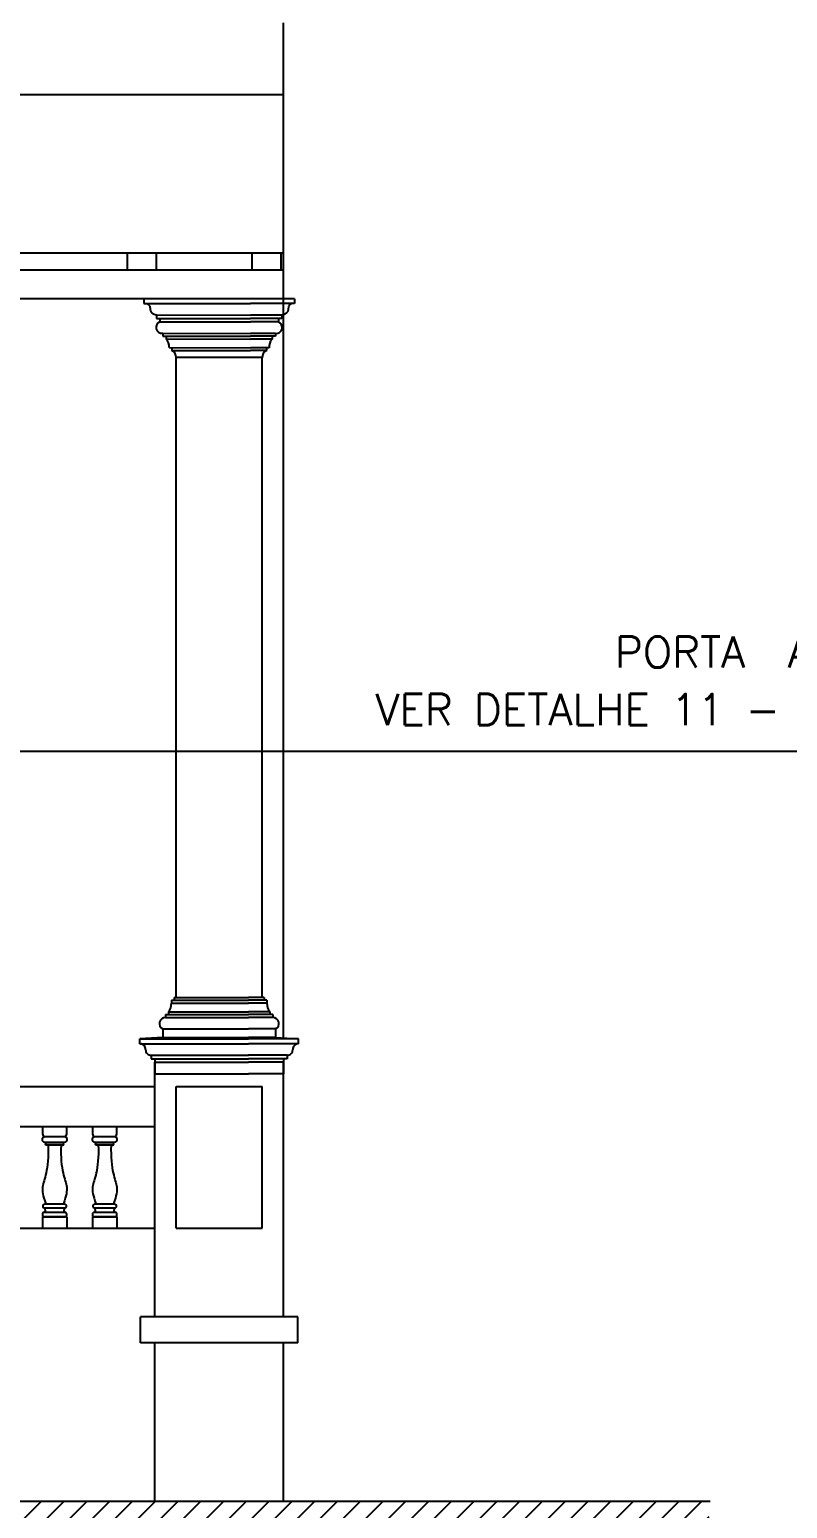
# Model space of a CAD drawing. Extents: x -1098 to 3016, y -832 to 644.
# Drawn here: x -566.4 to -513.4, y 132.4 to 235.7 of the extents above; entities that cross this region are included whole.
import ezdxf

# ---------------------------------------------------------------- set-up
doc = ezdxf.new("R2010")
doc.units = 0
doc.header["$MEASUREMENT"] = 0
for name, color, linetype in [('ESQUADRIAS', 2, 'CONTINUOUS'), ('HACHURA', 1, 'CONTINUOUS'), ('PAREDE', 1, 'CONTINUOUS'), ('PAREDES', 7, 'CONTINUOUS'), ('TERRA', 7, 'CONTINUOUS'), ('VARANDA', 1, 'CONTINUOUS')]:
    doc.layers.add(name, color=color, linetype=linetype)
doc.styles.add('ROMANS', font='romans')
doc.dimstyles.new('ISO-25', dxfattribs={"dimtxt": 10, "dimasz": 3.5, "dimexe": 1.25, "dimexo": 15, "dimgap": 5, "dimtad": 1, "dimdec": 1, "dimtxsty": 'STANDARD', "dimblk": 'DOT', "dimcen": 2.5, "dimclrd": 1, "dimclre": 1, "dimclrt": 2, "dimazin": 3, "dimtfac": 1, "dimtdec": 1, "dimtmove": 0, "dimatfit": 3})

msp = doc.modelspace()

# ---------------------------------------------------------------- hatches: boundary and pattern name
at = {"layer": 'HACHURA'}
h = msp.add_hatch(dxfattribs=at)
h.set_pattern_fill('ANSI31', color=256, scale=9, style=0)
h.set_pattern_definition([(45, (-17679.8451, -3286.2022), (-0.79549513, 0.79549513), [])])
h.paths.add_polyline_path([(-518.8, 132.877), (-519.884, 117.332), (-880.298, 117.332), (-880.298, 132.877)])

# ---------------------------------------------------------------- linework, layer by layer
at = {"layer": 'PAREDE', "color": 4}
for points in [[(-548.612, 165.222), (-548.612, 236.144)], [(-609.182, 231.144), (-548.612, 231.144)], [(-589.604, 220.077), (-548.612, 220.077)], [(-559.508, 218.877), (-559.508, 220.077), (-557.508, 220.077), (-557.508, 218.877)], [(-589.604, 218.877), (-548.612, 218.877)], [(-592.592, 216.877), (-548.612, 216.877)], [(-558.372, 216.877), (-555.312, 216.877)], [(-558.372, 216.877), (-558.372, 216.537)], [(-558.372, 216.537), (-550.913, 216.525)], [(-558.172, 216.537), (-558.119, 216.508), (-558.076, 216.479), (-558.042, 216.451), (-558.014, 216.423), (-557.994, 216.394), (-557.978, 216.366), (-557.966, 216.337), (-557.958, 216.308), (-557.951, 216.278), (-557.946, 216.248), (-557.942, 216.218), (-557.938, 216.188), (-557.935, 216.159), (-557.932, 216.13), (-557.929, 216.103), (-557.925, 216.077), (-557.919, 216.053), (-557.912, 216.03), (-557.904, 216.009), (-557.895, 215.988), (-557.884, 215.968), (-557.872, 215.949), (-557.859, 215.93), (-557.844, 215.911), (-557.827, 215.891), (-557.807, 215.871), (-557.78, 215.851), (-557.747, 215.829), (-557.703, 215.808), (-557.647, 215.785), (-557.578, 215.761), (-557.492, 215.737)], [(-548.053, 216.525), (-548.106, 216.496), (-548.149, 216.467), (-548.183, 216.439), (-548.211, 216.411), (-548.231, 216.382), (-548.247, 216.354), (-548.259, 216.325), (-548.267, 216.296), (-548.274, 216.266), (-548.279, 216.236), (-548.283, 216.206), (-548.287, 216.176), (-548.29, 216.147), (-548.293, 216.118), (-548.296, 216.091), (-548.3, 216.065), (-548.306, 216.041), (-548.313, 216.018), (-548.321, 215.997), (-548.33, 215.976), (-548.341, 215.956), (-548.353, 215.937), (-548.366, 215.918), (-548.381, 215.899), (-548.398, 215.879), (-548.419, 215.859), (-548.445, 215.839), (-548.478, 215.817), (-548.522, 215.796), (-548.578, 215.773), (-548.647, 215.749), (-548.733, 215.725)], [(-547.853, 216.865), (-547.853, 216.525)], [(-557.492, 215.737), (-557.492, 215.497)], [(-557.252, 215.497), (-557.252, 215.257)], [(-548.973, 215.485), (-548.973, 215.245)], [(-548.733, 215.725), (-548.733, 215.485)], [(-557.052, 214.457), (-557.052, 214.257)], [(-556.812, 214.257), (-556.812, 214.057)], [(-549.413, 214.245), (-549.413, 214.045)], [(-549.173, 214.445), (-549.173, 214.245)], [(-556.412, 213.457), (-556.412, 213.257)], [(-549.813, 213.445), (-549.813, 213.245)], [(-556.112, 168.057), (-556.112, 212.777)], [(-556.112, 212.777), (-550.113, 212.777)], [(-550.112, 168.057), (-550.113, 212.777)], [(-556.452, 167.857), (-556.452, 167.657)], [(-556.252, 168.057), (-556.252, 167.857)], [(-549.972, 168.057), (-549.972, 167.857)], [(-549.772, 167.857), (-549.772, 167.657)], [(-556.852, 166.857), (-556.852, 166.657)], [(-556.652, 167.057), (-556.652, 166.857)], [(-549.572, 167.057), (-549.572, 166.857)], [(-549.372, 166.857), (-549.372, 166.657)], [(-557.052, 165.857), (-557.052, 165.257)], [(-549.172, 165.857), (-549.172, 165.257)], [(-557.052, 165.257), (-558.652, 165.157)], [(-558.652, 164.817), (-558.652, 165.157)], [(-549.172, 165.257), (-547.572, 165.157)], [(-547.572, 164.817), (-547.572, 165.157)], [(-557.852, 164.017), (-557.852, 163.777)], [(-557.612, 163.777), (-557.612, 163.537)], [(-557.612, 163.537), (-557.612, 162.726)], [(-557.612, 145.737), (-557.612, 163.537)], [(-548.612, 163.777), (-548.612, 163.537)], [(-548.612, 163.537), (-548.612, 162.726)], [(-548.612, 145.737), (-548.612, 163.537)], [(-548.372, 164.017), (-548.372, 163.777)], [(-557.612, 162.726), (-551.072, 162.726)], [(-548.612, 162.726), (-551.072, 162.726)], [(-587.752, 161.837), (-557.612, 161.837)], [(-556.112, 161.837), (-550.112, 161.837)], [(-556.112, 151.937), (-556.112, 161.837)], [(-550.112, 151.937), (-550.112, 161.837)], [(-587.752, 159.037), (-557.612, 159.037)], [(-587.752, 151.937), (-557.612, 151.937)], [(-556.112, 151.937), (-550.112, 151.937)], [(-558.612, 143.937), (-558.612, 145.737)], [(-547.612, 143.937), (-547.612, 145.737)], [(-557.612, 132.877), (-557.612, 143.937)], [(-548.612, 132.877), (-548.612, 143.937)]]:
    msp.add_lwpolyline(points, dxfattribs=at)
at = {"layer": 'PAREDE', "color": 6}
for points in [[(-550.801, 218.877), (-550.801, 220.077), (-548.801, 220.077), (-548.801, 218.877)], [(-547.853, 216.865), (-550.913, 216.865)], [(-556.112, 168.057), (-556.112, 175.915)]]:
    msp.add_lwpolyline(points, dxfattribs=at)
at = {"layer": 'PAREDE', "color": 2}
for points in [[(-547.853, 216.525), (-550.913, 216.525)], [(-557.492, 215.737), (-550.913, 215.725)], [(-557.492, 215.497), (-550.913, 215.485)], [(-557.252, 215.257), (-550.913, 215.245)], [(-548.733, 215.725), (-550.913, 215.725)], [(-548.733, 215.485), (-550.913, 215.485)], [(-548.973, 215.245), (-550.913, 215.245)], [(-557.052, 214.457), (-550.913, 214.445)], [(-557.052, 214.257), (-550.913, 214.245)], [(-556.812, 214.057), (-550.913, 214.045)], [(-549.173, 214.445), (-550.913, 214.445)], [(-549.173, 214.245), (-550.913, 214.245)], [(-549.413, 214.045), (-550.913, 214.045)], [(-556.612, 213.457), (-550.913, 213.445)], [(-556.412, 213.257), (-550.913, 213.245)], [(-549.613, 213.445), (-550.913, 213.445)], [(-549.813, 213.245), (-550.913, 213.245)], [(-556.452, 167.857), (-551.072, 167.857)], [(-556.452, 167.657), (-551.072, 167.657)], [(-556.252, 168.057), (-551.072, 168.057)], [(-549.972, 168.057), (-551.072, 168.057)], [(-549.772, 167.857), (-551.072, 167.857)], [(-549.772, 167.657), (-551.072, 167.657)], [(-556.852, 166.857), (-551.072, 166.857)], [(-556.852, 166.657), (-551.072, 166.657)], [(-556.652, 167.057), (-551.072, 167.057)], [(-549.572, 167.057), (-551.072, 167.057)], [(-549.372, 166.857), (-551.072, 166.857)], [(-549.372, 166.657), (-551.072, 166.657)], [(-557.052, 165.857), (-551.072, 165.857)], [(-549.172, 165.857), (-551.072, 165.857)], [(-558.652, 165.157), (-551.072, 165.157)], [(-558.652, 164.817), (-551.072, 164.817)], [(-557.052, 165.257), (-551.072, 165.257)], [(-549.172, 165.257), (-551.072, 165.257)], [(-547.572, 165.157), (-551.072, 165.157)], [(-547.572, 164.817), (-551.072, 164.817)], [(-557.872, 164.017), (-551.072, 164.017)], [(-557.852, 163.777), (-551.072, 163.777)], [(-557.612, 163.537), (-551.072, 163.537)], [(-548.352, 164.017), (-551.072, 164.017)], [(-548.372, 163.777), (-551.072, 163.777)], [(-548.612, 163.537), (-551.072, 163.537)]]:
    msp.add_lwpolyline(points, dxfattribs=at)
at = {"layer": 'PAREDE', "color": 4}
for centre, radius, start, end in [((-557.105, 214.869), 0.415, 110.73869, 277.33379), ((-549.12, 214.857), 0.415, 262.66621, 69.26131), ((-548.899, 213.54), 0.721, 135.53843, 187.59167), ((-556.656, 212.77), 0.544, 358.04604, 63.36796), ((-557.268, 167.595), 0.818, 318.82884, 4.30126), ((-548.956, 167.595), 0.818, 175.69874, 221.17116), ((-556.868, 166.236), 0.421, 87.75469, 244.17282), ((-549.355, 166.236), 0.421, 295.82718, 92.24531), ((-558.632, 164.436), 0.381, 357.07463, 92.92537), ((-557.862, 164.407), 0.39, 178.53366, 271.46634), ((-548.362, 164.407), 0.39, 268.53366, 1.46634), ((-547.591, 164.436), 0.381, 87.07463, 182.92537)]:
    msp.add_arc(centre, radius, start, end, dxfattribs=at)
at = {"layer": 'PAREDE', "color": 6}
for centre, radius, start, end in [((-557.326, 213.552), 0.721, 352.40833, 44.46157), ((-549.569, 212.758), 0.544, 116.63204, 181.95396)]:
    msp.add_arc(centre, radius, start, end, dxfattribs=at)
at = {"layer": 'PAREDES', "color": 2}
for points in [[(-547.612, 145.737), (-558.612, 145.737)], [(-547.612, 143.937), (-558.612, 143.937)]]:
    msp.add_lwpolyline(points, dxfattribs=at)
at = {"layer": 'TERRA'}
msp.add_lwpolyline([(-880.22, 132.877), (-518.8, 132.877)], dxfattribs=at)
at = {"layer": 'VARANDA'}
for p, q in [((-565.156, 157.937), (-564.059, 157.937)), ((-563.959, 157.837), (-563.959, 157.837)), ((-561.658, 157.937), (-560.561, 157.937)), ((-560.461, 157.837), (-560.461, 157.837))]:
    msp.add_line(p, q, dxfattribs=at)
for points in [[(-565.456, 159.037), (-565.456, 158.537, 0.4142136), (-565.256, 158.337), (-563.959, 158.337, 0.4142136), (-563.759, 158.537), (-563.759, 159.037)], [(-561.958, 159.037), (-561.958, 158.537, 0.4142136), (-561.758, 158.337), (-560.461, 158.337, 0.4142136), (-560.261, 158.537), (-560.261, 159.037)], [(-564.059, 157.737), (-565.156, 157.737, -0.4142136), (-565.256, 157.837), (-565.256, 157.837)], [(-560.561, 157.737), (-561.658, 157.737, -0.4142136), (-561.758, 157.837), (-561.758, 157.837)]]:
    msp.add_lwpolyline(points, format="xyb", dxfattribs=at)
for points in [[(-565.296, 158.334), (-563.919, 158.334, -0.4142136), (-563.759, 158.174), (-563.759, 158.097, -0.4142136), (-563.919, 157.937), (-565.296, 157.937, -0.4142136), (-565.456, 158.097), (-565.456, 158.174, -0.4142136)], [(-561.798, 158.334), (-560.421, 158.334, -0.4142136), (-560.261, 158.174), (-560.261, 158.097, -0.4142136), (-560.421, 157.937), (-561.798, 157.937, -0.4142136), (-561.958, 158.097), (-561.958, 158.174, -0.4142136)], [(-565.458, 152.917), (-565.458, 152.857, 0.4142136), (-565.338, 152.737), (-563.878, 152.737, 0.4142136), (-563.758, 152.857), (-563.758, 152.917, 0.4142136), (-563.878, 153.037), (-565.338, 153.037, 0.4142136)], [(-565.288, 153.637), (-563.928, 153.637, -0.4142136), (-563.808, 153.517), (-563.808, 153.457, -0.4142136), (-563.928, 153.337), (-565.288, 153.337, -0.4142136), (-565.408, 153.457), (-565.408, 153.517, -0.4142136)], [(-561.96, 152.917), (-561.96, 152.857, 0.4142136), (-561.84, 152.737), (-560.38, 152.737, 0.4142136), (-560.26, 152.857), (-560.26, 152.917, 0.4142136), (-560.38, 153.037), (-561.84, 153.037, 0.4142136)], [(-561.79, 153.637), (-560.43, 153.637, -0.4142136), (-560.31, 153.517), (-560.31, 153.457, -0.4142136), (-560.43, 153.337), (-561.79, 153.337, -0.4142136), (-561.91, 153.457), (-561.91, 153.517, -0.4142136)]]:
    msp.add_lwpolyline(points, format="xyb", close=True, dxfattribs=at)
for points in [[(-565.056, 157.737), (-565.048, 157.43), (-565.049, 157.142), (-565.059, 156.873), (-565.077, 156.622), (-565.1, 156.391), (-565.129, 156.177), (-565.163, 155.981), (-565.199, 155.803), (-565.237, 155.641), (-565.275, 155.495), (-565.313, 155.362), (-565.349, 155.239), (-565.382, 155.124), (-565.411, 155.015), (-565.434, 154.911), (-565.45, 154.807), (-565.459, 154.703), (-565.459, 154.594), (-565.449, 154.477), (-565.429, 154.348), (-565.398, 154.204), (-565.354, 154.039), (-565.298, 153.852), (-565.227, 153.637)], [(-565.056, 157.737), (-565.056, 157.594)], [(-564.159, 157.737), (-564.168, 157.43), (-564.166, 157.142), (-564.157, 156.873), (-564.139, 156.622), (-564.115, 156.391), (-564.086, 156.177), (-564.053, 155.981), (-564.017, 155.803), (-563.979, 155.641), (-563.941, 155.495), (-563.903, 155.362), (-563.867, 155.239), (-563.834, 155.124), (-563.805, 155.015), (-563.782, 154.911), (-563.765, 154.807), (-563.757, 154.703), (-563.757, 154.594), (-563.766, 154.477), (-563.786, 154.348), (-563.818, 154.204), (-563.861, 154.039), (-563.918, 153.852), (-563.989, 153.637)], [(-564.159, 157.737), (-564.159, 157.594)], [(-561.558, 157.737), (-561.55, 157.43), (-561.551, 157.142), (-561.561, 156.873), (-561.579, 156.622), (-561.602, 156.391), (-561.631, 156.177), (-561.665, 155.981), (-561.701, 155.803), (-561.739, 155.641), (-561.777, 155.495), (-561.815, 155.362), (-561.851, 155.239), (-561.884, 155.124), (-561.913, 155.015), (-561.936, 154.911), (-561.952, 154.807), (-561.961, 154.703), (-561.961, 154.594), (-561.951, 154.477), (-561.931, 154.348), (-561.9, 154.204), (-561.856, 154.039), (-561.8, 153.852), (-561.729, 153.637)], [(-561.558, 157.737), (-561.558, 157.594)], [(-560.661, 157.737), (-560.67, 157.43), (-560.668, 157.142), (-560.659, 156.873), (-560.641, 156.622), (-560.617, 156.391), (-560.588, 156.177), (-560.555, 155.981), (-560.519, 155.803), (-560.481, 155.641), (-560.443, 155.495), (-560.405, 155.362), (-560.369, 155.239), (-560.336, 155.124), (-560.307, 155.015), (-560.284, 154.911), (-560.267, 154.807), (-560.259, 154.703), (-560.259, 154.594), (-560.268, 154.477), (-560.288, 154.348), (-560.32, 154.204), (-560.363, 154.039), (-560.42, 153.852), (-560.491, 153.637)], [(-560.661, 157.737), (-560.661, 157.594)], [(-565.458, 152.737), (-565.458, 151.937)], [(-563.758, 152.737), (-565.458, 152.737)], [(-565.458, 151.937), (-563.758, 151.937)], [(-563.758, 152.737), (-563.758, 151.937)], [(-561.96, 152.737), (-561.96, 151.937)], [(-560.26, 152.737), (-561.96, 152.737)], [(-561.96, 151.937), (-560.26, 151.937)], [(-560.26, 152.737), (-560.26, 151.937)]]:
    msp.add_lwpolyline(points, dxfattribs=at)
for centre, radius, start, end in [((-565.156, 157.837), 0.1, 90, 180), ((-564.059, 157.837), 0.1, 0, 90), ((-564.059, 157.837), 0.1, 270, 0), ((-561.658, 157.837), 0.1, 90, 180), ((-560.561, 157.837), 0.1, 0, 90), ((-560.561, 157.837), 0.1, 270, 0), ((-565.428, 153.192), 0.18, 300.17844, 53.44125), ((-563.787, 153.192), 0.18, 126.55875, 239.82156), ((-561.93, 153.192), 0.18, 300.17844, 53.44125), ((-560.289, 153.192), 0.18, 126.55875, 239.82156)]:
    msp.add_arc(centre, radius, start, end, dxfattribs=at)

# ---------------------------------------------------------------- texts
at = {"layer": 'ESQUADRIAS', "color": 2, "style": 'ROMANS'}
for s, p in [('PORTA  A RECOMPOR', (-525.472, 191.096)), ('VER DETALHE 11 - PRANCHA A-8', (-542.193, 187.086))]:
    msp.add_text(s, height=2.17, dxfattribs=at).set_placement(p)

# ---------------------------------------------------------------- leaders
at = {"layer": 'ESQUADRIAS', "color": 1}
msp.add_leader([(-577.749, 185.266), (-491.848, 185.266)], dimstyle='ISO-25', override={"dimscale": 0.2, "dimgap": 5, "dimtad": 0, "dimlfac": 5}, dxfattribs=at)

doc.saveas('drawing.dxf')
